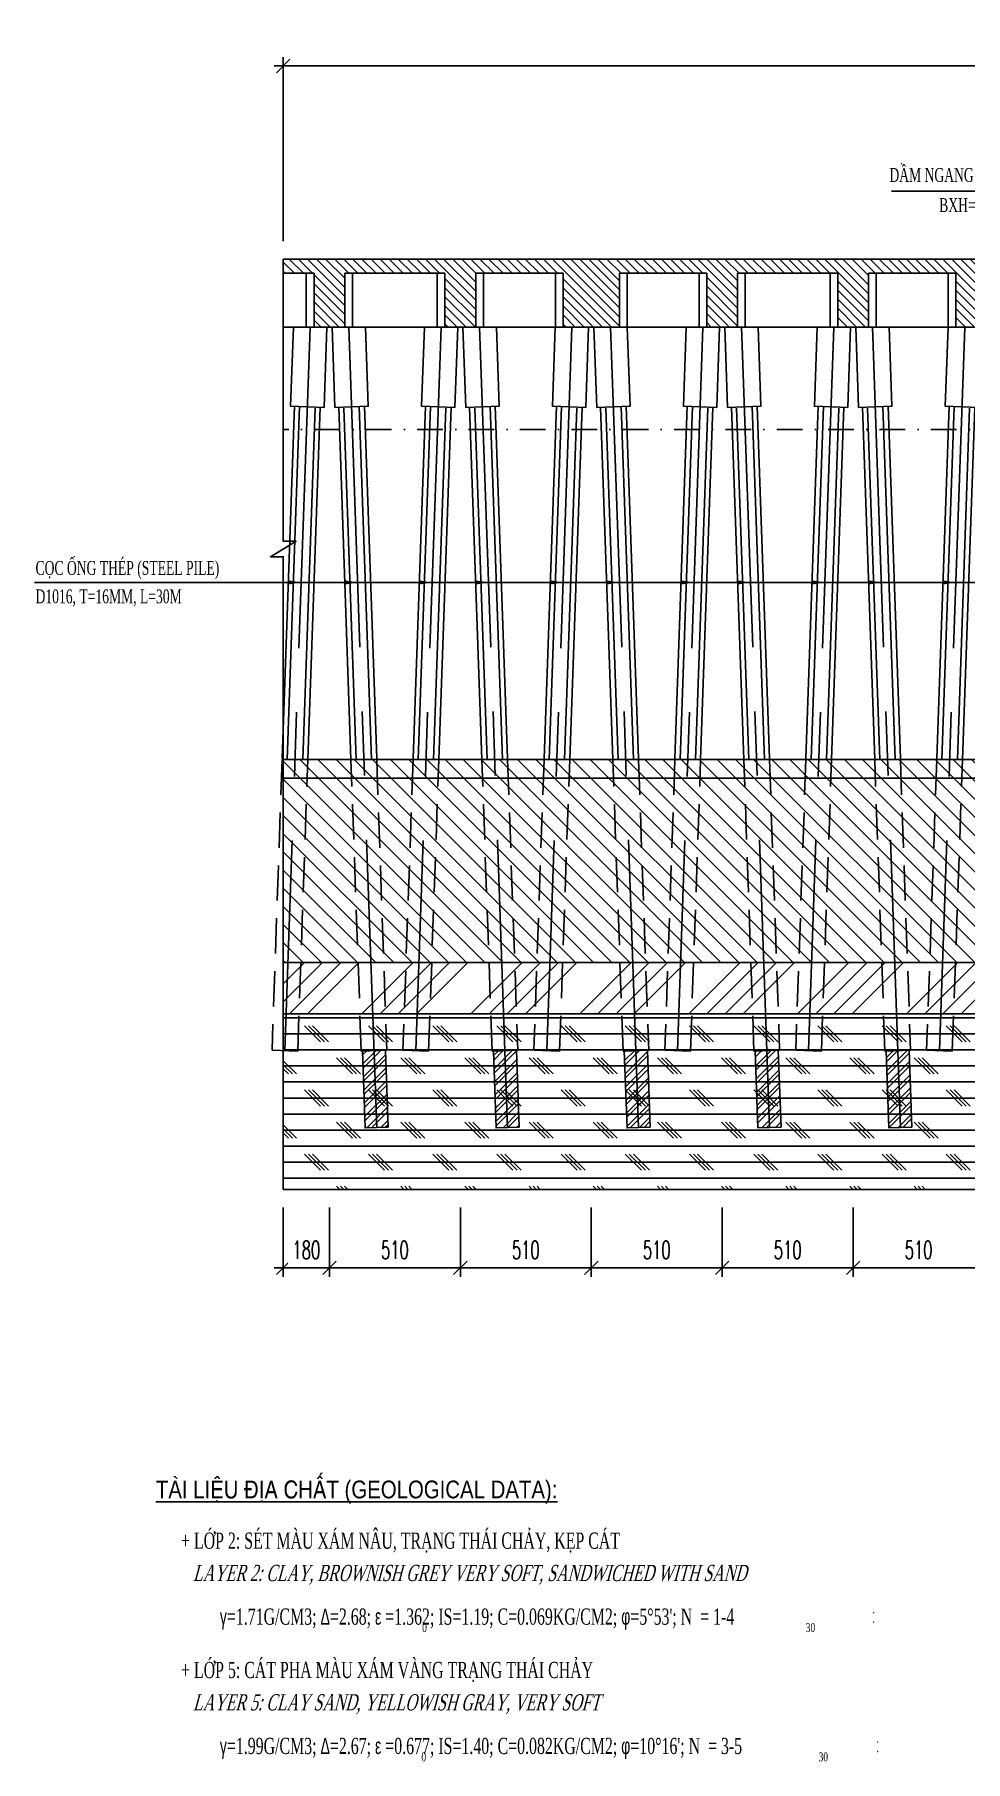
# Model space of a CAD drawing. Extents: x 9472 to 112692, y 46655 to 72187.
# Drawn here: x 83168 to 86794, y 47165 to 53894 of the extents above; entities that cross this region are included whole.
import ezdxf
from ezdxf.enums import TextEntityAlignment as Align

# ---------------------------------------------------------------- set-up
doc = ezdxf.new("R2010")
doc.units = 0
doc.header["$LTSCALE"] = 10
doc.header["$MEASUREMENT"] = 0
for name, pattern in [('CENTER', [2, 1.25, -0.25, 0.25, -0.25]), ('DASHDOT', [1, 0.5, -0.25, 0, -0.25]), ('HIDDEN', [0.375, 0.25, -0.125])]:
    doc.linetypes.add(name, pattern=pattern)
doc.layers.get('0').update_dxf_attribs({"color": 6, "linetype": 'CONTINUOUS'})
for name, color, linetype in [('Dia chat', 8, 'CONTINUOUS'), ('Hatch', 8, 'CONTINUOUS'), ('Hatch coc', 8, 'CONTINUOUS'), ('Kich thuoc', 2, 'CONTINUOUS'), ('Lop dat', 171, 'CONTINUOUS'), ('Net vang', 8, 'CONTINUOUS'), ('Text', 4, 'CONTINUOUS'), ('Tim', 8, 'CENTER')]:
    doc.layers.add(name, color=color, linetype=linetype)
doc.styles.add('Kichthuoc', font='romans.shx', dxfattribs={"width": 0.6})
doc.styles.get("Standard").update_dxf_attribs({"font": 'vntimeh.shx', "width": 0.65})
doc.styles.add('Ten', font='Vharialn.ttf')
doc.linetypes.add('DAT_LINE', pattern='A,0.2,[2,g.shx,S=0.017,R=0,X=-0.017,Y=0],0.22', length=0.42)
doc.dimstyles.new('Dim 350', dxfattribs={"dimscale": 350, "dimtxt": 0.2, "dimasz": 0.15, "dimexe": 0.1, "dimexo": 0.2, "dimgap": 0.1, "dimtad": 1, "dimdec": 0, "dimlfac": -1, "dimzin": 0, "dimdsep": 46, "dimtxsty": 'Kichthuoc', "dimblk": 'OBLIQUE', "dimcen": 0.1, "dimdle": 0.1, "dimclrd": 2, "dimclre": 2, "dimclrt": 4, "dimadec": 0, "dimazin": 0, "dimtfac": 1, "dimtdec": 0, "dimtix": 1, "dimtmove": 2, "dimatfit": 3, "dimfxl": 1, "dimtfill": 1, "dimtolj": 1, "dimtzin": 0, "dimarcsym": 0})
doc.dimstyles.new('Le 350', dxfattribs={"dimscale": 350, "dimtxt": 0.2, "dimasz": 0.15, "dimexe": 0.1, "dimexo": 0.2, "dimgap": 0.1, "dimtad": 1, "dimdec": 0, "dimzin": 0, "dimdsep": 46, "dimtxsty": 'Kichthuoc', "dimblk": 'ARCHTICK', "dimcen": 0, "dimdle": 0.1, "dimclrd": 2, "dimclre": 2, "dimclrt": 256, "dimadec": 0, "dimazin": 0, "dimtfac": 1, "dimtdec": 0, "dimtix": 1, "dimtmove": 2, "dimatfit": 3, "dimfxl": 1, "dimtolj": 1, "dimtzin": 0, "dimarcsym": 0})

# ---------------------------------------------------------------- blocks, each defined once
blk = doc.blocks.new('_Oblique')
at = {"color": 0, "linetype": 'ByBlock', "lineweight": -2}
blk.add_line((-0.5, -0.5), (0.5, 0.5), dxfattribs=at)
blk = doc.blocks.new('*D166')
at = {"layer": 'Kich thuoc', "color": 2, "lineweight": -2}
for p, q in [((91671.3, 53771.2), (84101.3, 53771.2)), ((84136.3, 53088.7), (84136.3, 53806.2)), ((91636.3, 53088.7), (91636.3, 53806.2))]:
    blk.add_line(p, q, dxfattribs=at)
at = {"layer": 'Kich thuoc', "color": 2, "lineweight": -2, "xscale": 52.5, "yscale": 52.5, "zscale": 52.5}
for p, rotation in [((84136.3, 53771.2), 179.9999999999986), ((91636.3, 53771.2), 359.9999999999986)]:
    blk.add_blockref('_Oblique', p, dxfattribs=dict(at, rotation=rotation))
at = {"layer": 'Kich thuoc', "color": 4, "insert": (87886.3, 53841.2), "char_height": 70, "attachment_point": 5, "style": 'Kichthuoc', "bg_fill": 3, "box_fill_scale": 1.25, "bg_fill_color": 9, "bg_fill_true_color": 13158600, "bg_fill_transparency": 5605616}
blk.add_mtext('\\A1;7500', dxfattribs=at)
blk = doc.blocks.new('Coc 29m')
at = {"layer": 'Hatch coc'}
h = blk.add_hatch(dxfattribs=at)
h.set_pattern_fill('ANSI32', color=256, scale=100, angle=90, style=0)
h.set_pattern_definition([(135, (-871127.543, -137510.546), (-26.5165043, -26.5165043), []), (135, (-871127.543, -137492.87), (-26.5165043, -26.5165043), [])])
h.paths.add_polyline_path([(-173.7, -2896), (-218.6, -2894.4), (-229.1, -3194.2), (-184.1, -3195.8)])
h.paths.add_polyline_path([(-128.7, -2897.5), (-173.7, -2896), (-184.1, -3195.8), (-139.2, -3197.4)])
for p, q in [((-136, -385.7), (-184, -1757.8)), ((-36.1, -389.2), (-84, -1762.1)), ((36.1, -389.2), (84, -1762.1)), ((136, -385.7), (184, -1757.8))]:
    blk.add_line(p, q)
for points in [[(-10.2, -77.1), (-21.1, -389.8), (-151, -385.2), (-140.3, -77.1)], [(10.2, -77.1), (21.1, -389.8), (151, -385.2), (140.3, -77.1)], [(-128.7, -2897.5), (-139.2, -3197.4), (-229.1, -3194.2), (-218.6, -2894.4)]]:
    blk.add_lwpolyline(points)
at = {"linetype": 'HIDDEN', "ltscale": 55}
for points in [[(-184.1, -1762.1), (-223.6, -2894.2), (-123.7, -2897.7), (-84, -1762.1)], [(184.1, -1762.1), (223.6, -2894.2), (123.7, -2897.7), (84, -1762.1)]]:
    blk.add_lwpolyline(points, dxfattribs=at)
at = {"layer": 'Hatch coc'}
for p, q in [((-164.1, -1762.1), (-116.1, -386.4)), ((-104.1, -1762.1), (-56.2, -393.1)), ((104.1, -1762.1), (56.2, -393.1)), ((164.1, -1762.1), (116.1, -386.4))]:
    blk.add_line(p, q, dxfattribs=at)
at = {"layer": 'Tim', "ltscale": 100}
for p, q in [((-75.2, -75.4), (-184.1, -3195.8)), ((75.3, -78.8), (173.7, -2896))]:
    blk.add_line(p, q, dxfattribs=at)
blk = doc.blocks.new('*D179')
at = {"color": 2, "lineweight": -2}
for p, q in [((86356.3, 49324), (86356.3, 49053)), ((86866.3, 49324), (86866.3, 49053)), ((86901.3, 49088), (86321.3, 49088))]:
    blk.add_line(p, q, dxfattribs=at)
at = {"color": 2, "lineweight": -2, "xscale": 52.5, "yscale": 52.5, "zscale": 52.5}
for p, rotation in [((86356.3, 49088), 179.9999999999986), ((86866.3, 49088), 359.9999999999986)]:
    blk.add_blockref('_Oblique', p, dxfattribs=dict(at, rotation=rotation))
at = {"color": 4, "insert": (86611.3, 49158), "char_height": 70, "attachment_point": 5, "style": 'Kichthuoc', "bg_fill": 3, "box_fill_scale": 1.25, "bg_fill_color": 9, "bg_fill_true_color": 13158600, "bg_fill_transparency": 16676348}
blk.add_mtext('\\A1;510', dxfattribs=at)
blk = doc.blocks.new('*D180')
at = {"color": 2, "lineweight": -2}
for p, q in [((85846.3, 49324), (85846.3, 49053)), ((86356.3, 49324), (86356.3, 49053)), ((86391.3, 49088), (85811.3, 49088))]:
    blk.add_line(p, q, dxfattribs=at)
at = {"color": 2, "lineweight": -2, "xscale": 52.5, "yscale": 52.5, "zscale": 52.5}
for p, rotation in [((85846.3, 49088), 179.9999999999986), ((86356.3, 49088), 359.9999999999986)]:
    blk.add_blockref('_Oblique', p, dxfattribs=dict(at, rotation=rotation))
at = {"color": 4, "insert": (86101.3, 49158), "char_height": 70, "attachment_point": 5, "style": 'Kichthuoc', "bg_fill": 3, "box_fill_scale": 1.25, "bg_fill_color": 9, "bg_fill_true_color": 13158600, "bg_fill_transparency": 16676364}
blk.add_mtext('\\A1;510', dxfattribs=at)
blk = doc.blocks.new('*D181')
at = {"color": 2, "lineweight": -2}
for p, q in [((85336.3, 49324), (85336.3, 49053)), ((85846.3, 49324), (85846.3, 49053)), ((85881.3, 49088), (85301.3, 49088))]:
    blk.add_line(p, q, dxfattribs=at)
at = {"color": 2, "lineweight": -2, "xscale": 52.5, "yscale": 52.5, "zscale": 52.5}
for p, rotation in [((85336.3, 49088), 179.9999999999986), ((85846.3, 49088), 359.9999999999986)]:
    blk.add_blockref('_Oblique', p, dxfattribs=dict(at, rotation=rotation))
at = {"color": 4, "insert": (85591.3, 49158), "char_height": 70, "attachment_point": 5, "style": 'Kichthuoc', "bg_fill": 3, "box_fill_scale": 1.25, "bg_fill_color": 9, "bg_fill_true_color": 13158600, "bg_fill_transparency": 11732736}
blk.add_mtext('\\A1;510', dxfattribs=at)
blk = doc.blocks.new('*D182')
at = {"color": 2, "lineweight": -2}
for p, q in [((84826.3, 49324), (84826.3, 49053)), ((85336.3, 49324), (85336.3, 49053)), ((85371.3, 49088), (84791.3, 49088))]:
    blk.add_line(p, q, dxfattribs=at)
at = {"color": 2, "lineweight": -2, "xscale": 52.5, "yscale": 52.5, "zscale": 52.5}
for p, rotation in [((84826.3, 49088), 179.9999999999986), ((85336.3, 49088), 359.9999999999986)]:
    blk.add_blockref('_Oblique', p, dxfattribs=dict(at, rotation=rotation))
at = {"color": 4, "insert": (85081.3, 49158), "char_height": 70, "attachment_point": 5, "style": 'Kichthuoc', "bg_fill": 3, "box_fill_scale": 1.25, "bg_fill_color": 9, "bg_fill_true_color": 13158600, "bg_fill_transparency": 16676364}
blk.add_mtext('\\A1;510', dxfattribs=at)
blk = doc.blocks.new('*D183')
at = {"color": 2, "lineweight": -2}
for p, q in [((84316.3, 49324), (84316.3, 49053)), ((84826.3, 49324), (84826.3, 49053)), ((84861.3, 49088), (84281.3, 49088))]:
    blk.add_line(p, q, dxfattribs=at)
at = {"color": 2, "lineweight": -2, "xscale": 52.5, "yscale": 52.5, "zscale": 52.5}
for p, rotation in [((84316.3, 49088), 179.9999999999986), ((84826.3, 49088), 359.9999999999986)]:
    blk.add_blockref('_Oblique', p, dxfattribs=dict(at, rotation=rotation))
at = {"color": 4, "insert": (84571.3, 49158), "char_height": 70, "attachment_point": 5, "style": 'Kichthuoc', "bg_fill": 3, "box_fill_scale": 1.25, "bg_fill_color": 9, "bg_fill_true_color": 13158600, "bg_fill_transparency": 837744}
blk.add_mtext('\\A1;510', dxfattribs=at)
blk = doc.blocks.new('*D184')
at = {"color": 2, "lineweight": -2}
for p, q in [((84136.3, 49324), (84136.3, 49053)), ((84316.3, 49324), (84316.3, 49053)), ((84351.3, 49088), (84101.3, 49088))]:
    blk.add_line(p, q, dxfattribs=at)
at = {"color": 2, "lineweight": -2, "xscale": 52.5, "yscale": 52.5, "zscale": 52.5}
for p, rotation in [((84136.3, 49088), 179.9999999999986), ((84316.3, 49088), 359.9999999999986)]:
    blk.add_blockref('_Oblique', p, dxfattribs=dict(at, rotation=rotation))
at = {"color": 4, "insert": (84226.3, 49158), "char_height": 70, "attachment_point": 5, "style": 'Kichthuoc', "bg_fill": 3, "box_fill_scale": 1.25, "bg_fill_color": 9, "bg_fill_true_color": 13158600, "bg_fill_transparency": 16676364}
blk.add_mtext('\\A1;180', dxfattribs=at)
blk = doc.blocks.new('_ArchTick')
at = {"color": 0, "linetype": 'ByBlock', "const_width": 0.15}
blk.add_lwpolyline([(-0.5, -0.5), (0.5, 0.5)], dxfattribs=at)

msp = doc.modelspace()

# ---------------------------------------------------------------- hatches: boundary and pattern name
at = {"layer": 'Dia chat'}
h = msp.add_hatch(dxfattribs=at)
h.set_pattern_fill('ANSI34', color=256, scale=400, style=0)
h.paths.add_polyline_path([(91848.2, 50277.7), (84136.3, 50277.7), (84136.3, 50077.7), (91848.2, 50077.7)])
h.paths.add_polyline_path([(93162.5, 50277.7), (91868.2, 50277.7), (91868.2, 50077.7), (93162.5, 50077.7)])
h.paths.add_polyline_path([(87542.6, 50162.3), (87639, 50162.3), (87639, 50245), (87542.6, 50245)], flags=24)
h.paths.add_polyline_path([(91677.5, 50066.8), (91827.9, 50066.8), (91827.9, 50128.1), (91677.5, 50128.1)], flags=9)
h.paths.add_polyline_path([(91677.5, 50266.8), (91827.9, 50266.8), (91827.9, 50328.1), (91677.5, 50328.1)], flags=9)
at = {"layer": 'Hatch'}
h = msp.add_hatch(dxfattribs=at)
h.set_pattern_fill('ANSI31', color=256, scale=400, angle=90, style=0)
h.paths.add_polyline_path([(91848.2, 51068.7), (84136.3, 51068.7), (84136.3, 50277.7), (91848.2, 50277.7)])
h = msp.add_hatch(dxfattribs=at)
h.set_pattern_fill('CORK', color=256, scale=500, style=0)
h.set_pattern_definition([(0, (0, 0), (0, 62.5), []), (135, (31.25, -31.25), (-125, -125), [88.38835, -88.38835]), (135, (46.88, -31.25), (-125, -125), [88.38835, -88.38835]), (135, (62.5, -31.25), (-125, -125), [88.38835, -88.38835])])
h.paths.add_polyline_path([(93162.5, 50077.7), (91868.2, 50077.7), (91868.2, 49827.7), (91848.2, 49827.7), (91848.2, 50077.7), (84136.3, 50077.7), (84136.3, 49394), (89097.2, 49394), (89097.2, 49344), (89157.2, 49444), (89157.2, 49394), (93162.5, 49394)])
h.paths.add_polyline_path([(87542.8, 49892), (87638.7, 49892), (87638.7, 49973.4), (87542.8, 49973.4)], flags=24)
h.paths.add_polyline_path([(91677.5, 50066.8), (91827.9, 50066.8), (91827.9, 50128.1), (91677.5, 50128.1)], flags=9)
h.paths.add_polyline_path([(91677.5, 49816.8), (91827.9, 49816.8), (91827.9, 49878.1), (91677.5, 49878.1)], flags=24)

# ---------------------------------------------------------------- linework, layer by layer
for p, q in [((84256.3, 52963.7), (84136.3, 52963.7)), ((84256.3, 52963.7), (84136.3, 52963.7)), ((84256.3, 52963.7), (84136.3, 52963.7)), ((84256.3, 52963.7), (84256.3, 52753.7)), ((84376.3, 52963.7), (84376.3, 52753.7)), ((84766.3, 52963.7), (84376.3, 52963.7)), ((84766.3, 52753.7), (84766.3, 52963.7)), ((84886.3, 52753.7), (84886.3, 52963.7)), ((85226.3, 52963.7), (84886.3, 52963.7)), ((85226.3, 52963.7), (84886.3, 52963.7)), ((85226.3, 52963.7), (84886.3, 52963.7)), ((85226.3, 52963.7), (84886.3, 52963.7)), ((85226.3, 52963.7), (85226.3, 52753.7)), ((85446.3, 52963.7), (85446.3, 52753.7)), ((85786.3, 52963.7), (85446.3, 52963.7)), ((85786.3, 52753.7), (85786.3, 52963.7)), ((85906.3, 52963.7), (85906.3, 52753.7)), ((86296.3, 52963.7), (85906.3, 52963.7)), ((86296.3, 52753.7), (86296.3, 52963.7)), ((86416.3, 52753.7), (86416.3, 52963.7)), ((86756.3, 52963.7), (86416.3, 52963.7)), ((86756.3, 52963.7), (86756.3, 52753.7)), ((84136.3, 52753.7), (91186.3, 52753.7)), ((84256.3, 52753.7), (84136.3, 52753.7)), ((84376.3, 52753.7), (84766.3, 52753.7)), ((85226.3, 52753.7), (84886.3, 52753.7)), ((85446.3, 52753.7), (85786.3, 52753.7)), ((85906.3, 52753.7), (86296.3, 52753.7)), ((86756.3, 52753.7), (86416.3, 52753.7))]:
    msp.add_line(p, q)
for points in [[(84136.3, 52963.7), (84256.3, 52963.7)], [(84136.3, 52963.7), (84256.3, 52963.7)], [(84886.3, 52963.7), (85226.3, 52963.7)], [(84886.3, 52963.7), (85226.3, 52963.7)]]:
    msp.add_lwpolyline(points)
at = {"layer": 'Dia chat', "color": 8, "linetype": 'DAT_LINE', "ltscale": 40}
msp.add_line((84132.2, 51068.7), (93162.5, 51068.7), dxfattribs=at)
at = {"layer": 'Dia chat'}
for p, q in [((84136.3, 50996.6), (93162.5, 50996.6)), ((84110.4, 50398.5), (84108.8, 50398.5)), ((84136.3, 50277.7), (93162.5, 50277.7)), ((84136.3, 50077.7), (93162.5, 50077.7))]:
    msp.add_line(p, q, dxfattribs=at)
at = {"layer": 'Hatch coc'}
for p, q in [((84226.3, 52753.7), (84226.3, 52963.7)), ((84406.3, 52753.7), (84406.3, 52963.7)), ((84736.3, 52753.7), (84736.3, 52963.7)), ((84916.3, 52753.7), (84916.3, 52963.7)), ((85196.3, 52963.7), (85196.3, 52753.7)), ((85476.3, 52963.7), (85476.3, 52753.7)), ((85756.3, 52753.7), (85756.3, 52963.7)), ((85936.3, 52753.7), (85936.3, 52963.7)), ((86266.3, 52753.7), (86266.3, 52963.7)), ((86446.3, 52753.7), (86446.3, 52963.7)), ((86726.3, 52963.7), (86726.3, 52753.7))]:
    msp.add_line(p, q, dxfattribs=at)
at = {"layer": 'Lop dat', "linetype": 'DASHDOT', "ltscale": 20}
msp.add_line((93162.5, 52354.7), (84136.3, 52354.7), dxfattribs=at)
at = {"layer": 'Net vang'}
msp.add_lwpolyline([(93162.5, 49394), (89157.2, 49394), (89157.2, 49444), (89097.2, 49344), (89097.2, 49394), (84136.3, 49394)], dxfattribs=at)

# ---------------------------------------------------------------- block references
at = {"xscale": -1, "rotation": 359.9999999999902}
for p in [(84316.3, 52830.8), (84826.3, 52830.8), (85336.3, 52830.8), (85846.3, 52830.8), (86356.3, 52830.8), (86866.3, 52830.8)]:
    msp.add_blockref('Coc 29m', p, dxfattribs=at)

# ---------------------------------------------------------------- texts
at = {"layer": 'Text'}
for s, height, width, p in [('cäc èng thÐp (steel pile)', 54, 0.65, (83171.5, 51788.5)), ('d1016, t=16mm, l=30m', 54, 0.65, (83171.5, 51677.7)), ('+ líp 2: sÐt mµu x¸m n©u, tr¹ng th¸i ch¶y, kÑp c¸t', 63, 0.65, (83738.2, 47994)), ('.', 34.7, 0.7, (86431.6, 47742.5)), ('.', 34.7, 0.7, (86431.6, 47705.7)), ('0', 34.7, 0.7, (84677.6, 47669.5)), ('30', 34.65, 0.7, (86171.8, 47669.5)), ('+ líp 5: c¸t pha mµu x¸m vµng tr¹ng th¸i ch¶y', 63, 0.65, (83738.2, 47490)), ('.', 34.7, 0.7, (86447.3, 47238.5)), ('0', 34.7, 0.7, (84674.6, 47165.5)), ('30', 34.65, 0.7, (86221.9, 47165.5)), ('.', 34.7, 0.7, (86447.3, 47201.7))]:
    msp.add_text(s, height=height, dxfattribs=dict(at, width=width)).set_placement(p)
at = {"layer": 'Text', "style": 'Ten'}
msp.add_text('%%uTµi liÖu ®Þa chÊt (geological data):', height=69.3, dxfattribs=at).set_placement((83640.3, 48190.2))
at = {"layer": 'Text', "oblique": 15, "width": 0.65}
for s, p in [('   layer 2: clay, brownish grey very soft, sandwiched with sand', (83738.2, 47868)), ('   layer 5: clay sand, yellowish gray, very soft', (83738.2, 47364))]:
    msp.add_text(s, height=63, dxfattribs=at).set_placement(p)
at = {"layer": 'Text', "char_height": 63, "width": 13860, "attachment_point": 7}
for s, insert in [("{\\Fgreeks.shx|c1;g}=1.71g/cm3; {\\Fgreeks.shx|c0;D}=2.68; {\\Fgreeks.shx|c1;e} =1.362; iS=1.19; C=0.069kg/cm2; {\\Fgreeks.shx|c1;f}=5°53'; n  = 1-4", (83889.4, 47679)), ("{\\Fgreeks.shx|c1;g}=1.99g/cm3; {\\Fgreeks.shx|c0;D}=2.67; {\\Fgreeks.shx|c1;e} =0.677; iS=1.40; C=0.082kg/cm2; {\\Fgreeks.shx|c1;f}=10°16'; n  = 3-5", (83889.4, 47175))]:
    msp.add_mtext(s, dxfattribs=dict(at, insert=insert))

# ---------------------------------------------------------------- dimensions: what is measured, and where the dimension line sits
at = {"layer": 'Kich thuoc'}
dim = msp.add_linear_dim(base=(84136.3, 53771.2), p1=(91636.3, 53018.7), p2=(84136.3, 53018.7), angle=180, dimstyle='Dim 350', dxfattribs=at)
dim.commit()
dim.dimension.update_dxf_attribs({"geometry": '*D166', "text_midpoint": (87886.3, 53841.2)})

# ---------------------------------------------------------------- leaders
for points in [[(84206.3, 51758.9), (83167.6, 51758.9)], [(84426.3, 51758.9), (83320.2, 51758.9)], [(84716.3, 51758.9), (83677.6, 51758.9)], [(84936.3, 51758.9), (83830.2, 51758.9)], [(85226.3, 51758.9), (84187.6, 51758.9)], [(85446.3, 51758.9), (84340.2, 51758.9)], [(85736.3, 51758.9), (84697.6, 51758.9)], [(85956.3, 51758.9), (84850.2, 51758.9)], [(86246.3, 51758.9), (85207.6, 51758.9)], [(86466.3, 51758.9), (85360.2, 51758.9)], [(86756.3, 51758.9), (85717.6, 51758.9)], [(86976.3, 51758.9), (85870.2, 51758.9)], [(87266.3, 51758.9), (86227.6, 51758.9)], [(87486.3, 51758.9), (86380.2, 51758.9)], [(87776.3, 51758.9), (86737.6, 51758.9)]]:
    msp.add_leader(points, dimstyle='Le 350', override={"dimtad": 0, "dimclrd": 256}, dxfattribs=at)

# ---------------------------------------------------------------- next in the draw order: hatches: boundary and pattern name
at = {"layer": 'Hatch'}
h = msp.add_hatch(dxfattribs=at)
h.set_pattern_fill('ANSI31', color=256, scale=200, angle=90, style=0)
h.paths.add_polyline_path([(85446.3, 52963.7), (85786.3, 52963.7), (85786.3, 52753.7), (85906.3, 52753.7), (85906.3, 52963.7), (86296.3, 52963.7), (86296.3, 52753.7), (86416.3, 52753.7), (86416.3, 52963.7), (86756.3, 52963.7), (86756.3, 52753.7), (86976.3, 52753.7), (86976.3, 52963.7), (87316.3, 52963.7), (87316.3, 52753.7), (87436.3, 52753.7), (87436.3, 52963.7), (87826.3, 52963.7), (87826.3, 52753.7), (87946.3, 52753.7), (87946.3, 52963.7), (88286.3, 52963.7), (88286.3, 52753.7), (88506.3, 52753.7), (88506.3, 52963.7), (88846.3, 52963.7), (88846.3, 52753.7), (88966.3, 52753.7), (88966.3, 52963.7), (89356.3, 52963.7), (89356.3, 52753.7), (89476.3, 52753.7), (89476.3, 52963.7), (89816.3, 52963.7), (89816.3, 52753.7), (90036.3, 52753.7), (90036.3, 52963.7), (90376.3, 52963.7), (90376.3, 52753.7), (90496.3, 52753.7), (90496.3, 52963.7), (90689.8, 52963.7), (90689.8, 53018.7), (88933.8, 53018.7), (88888.8, 53018.7), (84136.3, 53018.7), (84136.3, 52963.7), (84256.3, 52963.7), (84256.3, 52753.7), (84376.3, 52753.7), (84376.3, 52963.7), (84496.3, 52963.7), (84766.3, 52963.7), (84766.3, 52753.7), (84886.3, 52753.7), (84886.3, 52963.7), (85226.3, 52963.7), (85226.3, 52753.7), (85446.3, 52753.7)])
h.paths.add_polyline_path([(91006.3, 52963.7), (91346.3, 52963.7), (91346.3, 52753.7), (91566.3, 52753.7), (91566.3, 52888.7), (91636.3, 52888.7), (91636.3, 52958.7), (91636.3, 53013.7), (91631.3, 53018.7), (91592.9, 53018.7), (91584.7, 53018.7), (91584.7, 53009.7), (91576.3, 53009.7), (91576.3, 52928.7), (91516.3, 52928.7), (91516.3, 53008.7), (91505.3, 53008.7), (91505.3, 53018.7), (90689.8, 53018.7), (90689.8, 52963.7), (90886.3, 52963.7), (90886.3, 52753.7), (91006.3, 52753.7)])

# ---------------------------------------------------------------- next in the draw order: linework, layer by layer
for p, q in [((84136.3, 53018.7), (88888.8, 53018.7)), ((84136.3, 52753.7), (84136.3, 53018.7))]:
    msp.add_line(p, q)
at = {"layer": 'Hatch coc'}
msp.add_lwpolyline([(84136.3, 53018.7), (84136.3, 51919.1), (84186.3, 51919.1), (84086.3, 51859.1), (84136.3, 51859.1), (84136.3, 49394)], dxfattribs=at)
at = {"layer": 'Kich thuoc'}
msp.add_line((87381.6, 53283.5), (86506, 53283.5), dxfattribs=at)

# ---------------------------------------------------------------- next in the draw order: texts
at = {"layer": 'Text', "width": 0.65}
for s, p in [('dÇm ngang (trans. beam) dn2', (87344.3, 53319.6)), ('bXh=120X140+120x210cm', (87340.4, 53202.3))]:
    msp.add_text(s, height=54, dxfattribs=at).set_placement(p, align=Align.RIGHT)

# ---------------------------------------------------------------- next in the draw order: dimensions: what is measured, and where the dimension line sits
dim = msp.add_linear_dim(base=(86356.3, 49088), p1=(86866.3, 49394), p2=(86356.3, 49394), angle=180, dimstyle='Dim 350', override={"dimfxl": 0.25, "dimtfill": 1})
dim.commit()
dim.dimension.update_dxf_attribs({"geometry": '*D179', "text_midpoint": (86611.3, 49158)})

# ---------------------------------------------------------------- next in the draw order: dimensions: what is measured, and where the dimension line sits
dim = msp.add_linear_dim(base=(85846.3, 49088), p1=(86356.3, 49394), p2=(85846.3, 49394), angle=180, dimstyle='Dim 350', override={"dimfxl": 0.25, "dimtfill": 1})
dim.commit()
dim.dimension.update_dxf_attribs({"geometry": '*D180', "text_midpoint": (86101.3, 49158)})

# ---------------------------------------------------------------- next in the draw order: dimensions: what is measured, and where the dimension line sits
dim = msp.add_linear_dim(base=(85336.3, 49088), p1=(85846.3, 49394), p2=(85336.3, 49394), angle=180, dimstyle='Dim 350', override={"dimfxl": 0.25, "dimtfill": 1})
dim.commit()
dim.dimension.update_dxf_attribs({"geometry": '*D181', "text_midpoint": (85591.3, 49158)})

# ---------------------------------------------------------------- next in the draw order: dimensions: what is measured, and where the dimension line sits
dim = msp.add_linear_dim(base=(84826.3, 49088), p1=(85336.3, 49394), p2=(84826.3, 49394), angle=180, dimstyle='Dim 350', override={"dimfxl": 0.25, "dimtfill": 1})
dim.commit()
dim.dimension.update_dxf_attribs({"geometry": '*D182', "text_midpoint": (85081.3, 49158)})

# ---------------------------------------------------------------- next in the draw order: dimensions: what is measured, and where the dimension line sits
dim = msp.add_linear_dim(base=(84316.3, 49088), p1=(84826.3, 49394), p2=(84316.3, 49394), angle=180, dimstyle='Dim 350', override={"dimfxl": 0.25, "dimtfill": 1})
dim.commit()
dim.dimension.update_dxf_attribs({"geometry": '*D183', "text_midpoint": (84571.3, 49158)})

# ---------------------------------------------------------------- next in the draw order: dimensions: what is measured, and where the dimension line sits
dim = msp.add_linear_dim(base=(84136.3, 49088), p1=(84316.3, 49394), p2=(84136.3, 49394), angle=180, dimstyle='Dim 350', override={"dimfxl": 0.25, "dimtfill": 1})
dim.commit()
dim.dimension.update_dxf_attribs({"geometry": '*D184', "text_midpoint": (84226.3, 49158)})

doc.saveas('drawing.dxf')
